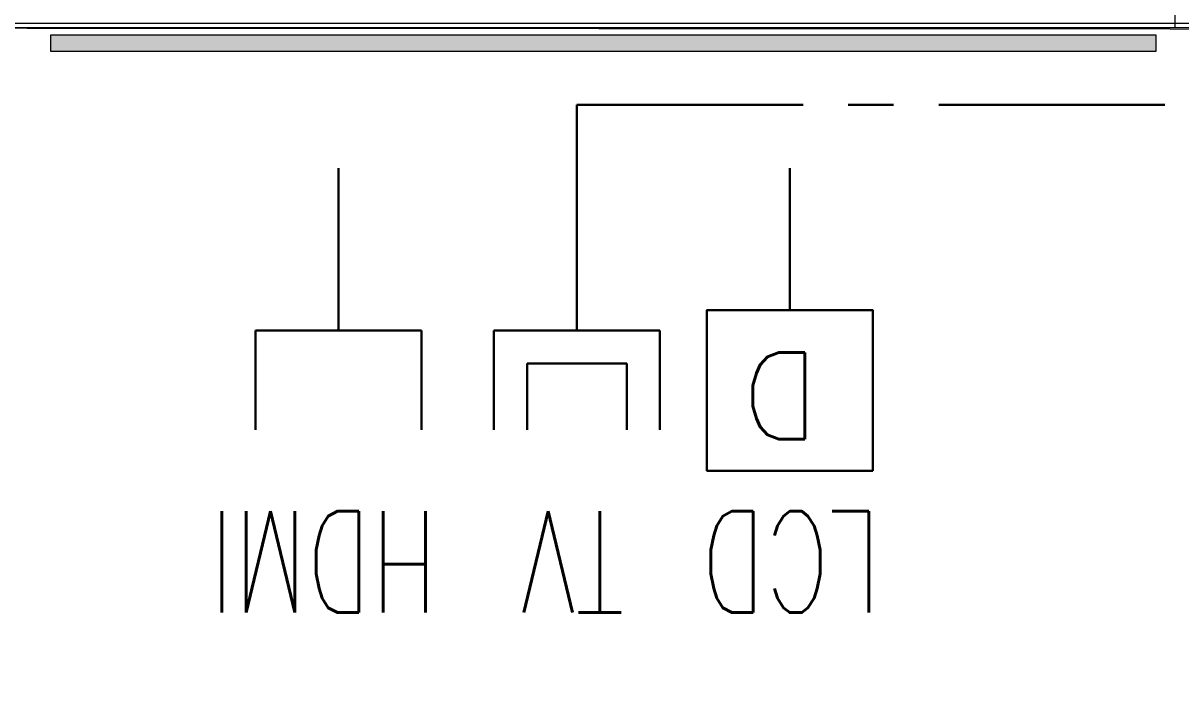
# Model space of a CAD drawing. Extents: x -2365 to 41970, y -230 to 8114.
# Drawn here: x 16940.5 to 17180.5, y 2729.2 to 2870.5 of the extents above; entities that cross this region are included whole.
import ezdxf

# ---------------------------------------------------------------- set-up
doc = ezdxf.new("R2010")
doc.units = 0
doc.header["$LTSCALE"] = 25
doc.linetypes.add('CENTER', pattern=[2, 1.25, -0.25, 0.25, -0.25])
doc.layers.get('0').update_dxf_attribs({"color": 9, "lineweight": 9})
for name, color, linetype, lineweight in [('11', 9, 'Continuous', 9), ('E-DATA LCD EKRAN', 7, 'Continuous', 30), ('E-DATA PRİZİ (RJ45)', 7, 'Continuous', 30), ('E-KABLO', 7, 'Continuous', 30), ('E-YAZI', 7, 'Continuous', 30)]:
    doc.layers.add(name, color=color, linetype=linetype, lineweight=lineweight)
doc.styles.add('E-YAZI', font='txttw.shx')

# ---------------------------------------------------------------- blocks, each defined once
blk = doc.blocks.new('E-LCD+TV+HDMI')
at = {"layer": 'E-DATA PRİZİ (RJ45)', "color": 1}
for p, q in [((-24.58, 77.49), (-24.58, 48)), ((-14.75, 77.49), (-14.75, 57.83)), ((14.75, 77.49), (14.75, 57.83)), ((24.58, 77.49), (24.58, 48)), ((46.06, 77.49), (46.06, 48)), ((95.21, 77.49), (95.21, 48)), ((-14.75, 57.83), (14.75, 57.83)), ((-24.58, 48), (24.58, 48)), ((0, 48), (0, 0)), ((46.06, 48), (95.21, 48)), ((70.64, 48), (70.64, 0)), ((-63.03, 0), (-63.03, 41.99))]:
    blk.add_line(p, q, dxfattribs=at)
blk.add_lwpolyline([(-87.61, 89.56), (-38.46, 89.56), (-38.46, 41.99), (-87.61, 41.99)], close=True, dxfattribs=at)
at = {"layer": 'E-DATA PRİZİ (RJ45)', "color": 1, "style": 'E-YAZI'}
blk.add_text('D', height=25.6, dxfattribs=at).set_placement((-71.83, 54.59))
at = {"layer": 'E-YAZI', "color": 1, "style": 'E-YAZI', "width": 0.7}
for s, p in [('LCD', (-90, 101.57)), ('TV', (-14, 101.57)), ('HDMI', (41.23, 101.57))]:
    blk.add_text(s, height=30, dxfattribs=at).set_placement(p)

msp = doc.modelspace()

# ---------------------------------------------------------------- hatches: boundary and pattern name
h = msp.add_hatch(color=256)
h.dxf.hatch_style = 1
h.paths.add_polyline_path([(16946.31, 2868.11), (17175.34, 2868.11), (17175.34, 2864.65), (16946.31, 2864.65)])

# ---------------------------------------------------------------- linework, layer by layer
msp.add_lwpolyline([(16822.84, 2869.5), (17296.81, 2869.24), (17297.31, 1720.48), (16885.04, 1720.5), (16885.04, 1794.5), (16820.84, 1794.5), (16820.84, 2410.5), (16882.84, 2410.5), (16882.84, 2494.5), (16822.84, 2494.5), (16822.84, 2869.5)])
msp.add_lwpolyline([(16946.31, 2868.11), (17175.34, 2868.11), (17175.34, 2864.65), (16946.31, 2864.65)], close=True)
at = {"layer": '11'}
msp.add_lwpolyline([(17180.31, 2869.5), (17179.31, 2869.5), (17179.31, 3109)], dxfattribs=at)
msp.add_lwpolyline([(16820.84, 2869.5), (16820.84, 2870.5), (17300.81, 2870.5), (17300.81, 2869.5)], close=True, dxfattribs=at)
at = {"layer": 'E-KABLO', "color": 6, "linetype": 'CENTER', "ltscale": 1.5}
for p, q in [((17055.34, 2840.4), (17055.34, 2853.55)), ((17055.34, 2853.55), (17245.84, 2853.55))]:
    msp.add_line(p, q, dxfattribs=at)

# ---------------------------------------------------------------- block references
at = {"layer": 'E-DATA LCD EKRAN', "color": 1, "xscale": 0.7, "yscale": 0.7, "zscale": 0.7, "rotation": 180}
msp.add_blockref('E-LCD+TV+HDMI', (17055.34, 2840.4), dxfattribs=at)

doc.saveas('drawing.dxf')
